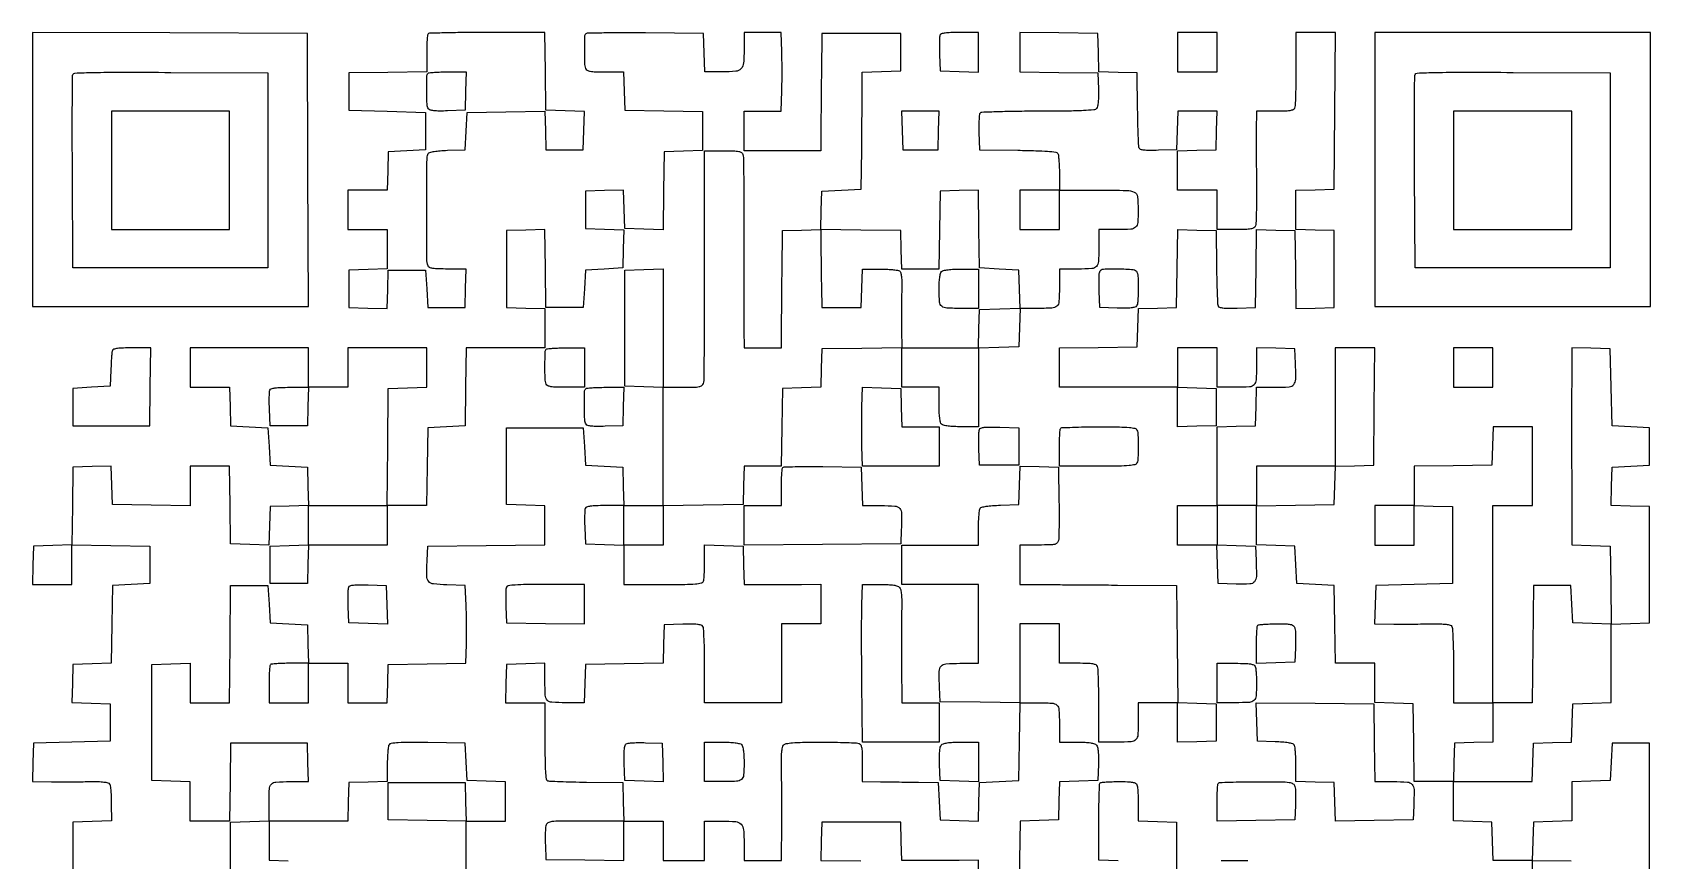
# Model space of a CAD drawing. Extents: x 156 to 936, y 95 to 969.
# Drawn here: x 156 to 936, y 570 to 969 of the extents above; entities that cross this region are included whole.
import ezdxf

# ---------------------------------------------------------------- set-up
doc = ezdxf.new("R2010")
doc.units = 0

msp = doc.modelspace()

# ---------------------------------------------------------------- linework, layer by layer
for points in [[(935.5, 551.5), (935.5, 589), (935.5, 626.5), (926.5, 626.5), (917.5, 626.5), (917, 617.5), (916.5, 608.5), (907.25, 608.212474), (898, 607.924948), (898, 598.5), (898, 589.075052), (888.75, 588.787526), (879.5, 588.5), (879.212474, 579.25), (878.924948, 570), (869.5, 570), (860.075052, 570), (859.787526, 579.25), (859.5, 588.5), (850.25, 588.787526), (841, 589.075052), (841, 598.537526), (841, 608), (859.962474, 608), (878.924948, 608), (879.212474, 617.25), (879.5, 626.5), (888.712964, 626.787036), (897.925929, 627.074071), (898.212964, 636.287036), (898.5, 645.5), (907.75, 645.787526), (917, 646.075052), (917, 665), (917, 683.924948), (926.25, 684.212474), (935.5, 684.5), (935.5, 712.5), (935.5, 740.5), (926.212977, 740.788016), (916.925954, 741.076031), (917.212977, 750.288016), (917.5, 759.5), (926.5, 760), (935.5, 760.5), (935.5, 769.5), (935.5, 778.5), (926.5, 779), (917.5, 779.5), (917, 798), (916.5, 816.5), (907.25, 816.787526), (898, 817.075052), (897.934673, 798.287526, 0.000334), (897.912306, 790.324769, 0.000286), (897.899137, 781.934461, 0.000288), (897.89591, 774.307057, 0.000821), (897.905435, 769, -0.000213), (897.921309, 763.726609, -0.000077), (897.939511, 756.234461, -0.000076), (897.956923, 748.030004, -0.000091), (897.970762, 740.287526), (898, 722.075052), (907.25, 721.787526), (916.5, 721.5), (916.772204, 702.71218), (917.044409, 683.924361), (907.772204, 684.21218), (898.5, 684.5), (898, 693.5), (897.5, 702.5), (888.5, 702.5), (879.5, 702.5), (879.234427, 674.25), (878.968853, 646), (869.484427, 646), (860, 646), (860, 693.5), (860, 741), (869.5, 741), (879, 741), (879, 760), (879, 779), (869.537526, 779), (860.075052, 779), (859.787526, 769.75), (859.5, 760.5), (840.75, 760.227935), (822, 759.955869), (822, 750.477935), (822, 741), (812.5, 741), (803, 741), (803, 731.5), (803, 722), (812.5, 722), (822, 722), (822, 731.537526), (822, 741.075052), (831.25, 740.787526), (840.5, 740.5), (840.5, 722), (840.5, 703.5), (822, 703), (803.5, 702.5), (803.212474, 693.25), (802.924948, 684), (812.212474, 683.933947, 0.001651), (816.413774, 683.91794, 0.001), (821.386671, 683.92536, 0.001002), (826.322924, 683.95249, 0.001764), (830.401724, 683.99747, -0.008179), (834.616033, 683.989874, -0.025722), (837.437012, 683.793234, -0.036226), (839.304599, 683.427377, -0.187083), (840.136411, 682.813523, -0.127781), (840.470706, 681.77337, -0.003078), (840.72919, 676.671785, -0.006532), (840.918457, 670.647077, -0.00437), (840.984687, 663.75), (841, 646), (850.5, 646), (860, 646), (860, 636.537526), (860, 627.075052), (850.75, 626.787526), (841.5, 626.5), (841.212474, 617.25), (840.924948, 608), (831.484539, 608), (822.044131, 608), (821.772065, 626.75), (821.5, 645.5), (812.25, 645.787526), (803, 646.075052), (803, 655.537526), (803, 665), (793.522065, 665), (784.044131, 665), (783.772065, 683.75), (783.5, 702.5), (774.5, 703), (765.5, 703.5), (765, 712.5), (764.5, 721.5), (755.25, 721.787526), (746, 722.075052), (746, 731.515461), (746, 740.955869), (764.75, 741.227935), (783.5, 741.5), (783.787036, 750.712964), (784.074071, 759.925929), (793.287036, 760.212964), (802.5, 760.5), (802.765573, 788.75), (803.031147, 817), (793.515573, 817), (784, 817), (784, 788.5), (784, 760), (765, 760), (746, 760), (746, 750.5), (746, 741), (736.5, 741), (727, 741), (727, 759.962474), (727, 778.924948), (736.25, 779.212474), (745.5, 779.5), (745.787526, 788.75), (746.075052, 798), (755.018474, 798, 0.016964), (761.739673, 798.228106, 0.202443), (764.011851, 799.374694, 0.176255), (764.942101, 801.883746, 0.012303), (764.800912, 809.520917), (764.5, 816.5), (755.25, 816.787526), (746, 817.075052), (746, 809.119313, -0.01133), (745.829774, 801.607881, -0.174856), (744.858669, 799.255648, -0.19591), (742.651936, 798.200175, -0.014805), (735.893011, 798), (727, 798), (727, 807.5), (727, 817), (717.5, 817), (708, 817), (708, 807.5), (708, 798), (679.5, 798), (651, 798), (651, 807.477935), (651, 816.955869), (669.75, 817.227935), (688.5, 817.5), (688.787036, 826.712964), (689.074071, 835.925929), (698.287036, 836.212964), (707.5, 836.5), (707.772202, 855.287232), (708.044404, 874.074464), (717.272202, 873.787232), (726.5, 873.5), (726.742084, 856, 0.002523), (726.87047, 849.20043, 0.003775), (727.057452, 843.261931, 0.001615), (727.271813, 838.19214, 0.079868), (727.475731, 837.210829, 0.236301), (728.136362, 836.60467, 0.04271), (729.821671, 836.275363, 0.027617), (732.499233, 836.134989, 0.007533), (736.733647, 836.210829), (745.5, 836.5), (745.772202, 855.287232), (746.044404, 874.074464), (755.272202, 873.787232), (764.5, 873.5), (764.772202, 854.712768), (765.044404, 835.925536), (774.272202, 836.212768), (783.5, 836.5), (783.5, 855), (783.5, 873.5), (774.25, 873.787526), (765, 874.075052), (765, 883.5), (765, 892.924948), (774.25, 893.212474), (783.5, 893.5), (783.762025, 931.25), (784.02405, 969), (774.512025, 969), (765, 969), (765, 951.581787, -0.003244), (764.955951, 944.792976, -0.00474), (764.821697, 938.815525, -0.002396), (764.635772, 933.755458, -0.081401), (764.393011, 932.581787, -0.192406), (763.653872, 931.782907, -0.06988), (762.154102, 931.311531, -0.034532), (759.571713, 931.062976, -0.00673), (754.893011, 931), (746, 931), (745.919324, 921.75, 0.002112), (745.898053, 917.020192, 0.000699), (745.90586, 910.076563, 0.000696), (745.935983, 902.378301, 0.00079), (745.986779, 895, -0.003663), (745.994552, 888.167947, -0.005286), (745.893279, 882.126562, -0.002874), (745.724657, 877.031288, -0.082442), (745.460466, 875.75, -0.168616), (744.692597, 874.841942, -0.088694), (743.291859, 874.318156, -0.039035), (740.801026, 874.060987, -0.006213), (735.893011, 874), (727, 874), (727, 883.5), (727, 893), (717.5, 893), (708, 893), (708, 902.462474), (708, 911.924948), (717.25, 912.212474), (726.5, 912.5), (726.787526, 921.75), (727.075052, 931), (717.575052, 931), (708.075052, 931), (707.787526, 921.75), (707.5, 912.5), (698.733647, 912.210829, -0.007219), (694.379267, 912.130105, -0.029582), (691.74243, 912.275406, -0.050431), (690.129675, 912.627543, -0.225889), (689.447628, 913.275884, -0.080229), (689.233158, 914.300735, -0.001788), (689.017757, 919.353822, -0.004), (688.833645, 925.285859, -0.002689), (688.713981, 932.065056), (688.5, 949.5), (679.287036, 949.787036), (670.074071, 950.074071), (669.787036, 959.287036), (669.5, 968.5), (650.75, 968.772065), (632, 969.044131), (632, 959.544131), (632, 950.044131), (650.75, 949.772065), (669.5, 949.5), (669.793771, 941.655204, -0.011699), (669.840626, 938.316792, -0.020483), (669.701602, 935.556469, -0.021619), (669.415174, 933.439961, -0.129461), (668.950242, 932.440045, -0.197994), (667.545736, 931.696051, -0.011619), (662.625088, 931.336359, -0.010166), (654.847914, 931.10764, -0.001941), (640.705898, 931.034268, 0.002903), (630.253964, 930.959924, 0.004619), (621.314091, 930.7618, 0.001207), (613.542704, 930.498938, 0.189514), (612.756447, 930.156447, 0.17366), (612.435069, 929.476458, 0.009572), (612.247561, 927.091936, 0.013899), (612.155988, 924.189167, 0.009644), (612.207021, 920.907021), (612.5, 912.5), (630.955416, 912.226647, -0.003561), (639.668275, 912.035521, -0.012194), (645.324934, 911.732937, -0.01105), (649.214502, 911.342971, -0.224357), (650.190103, 910.726647, -0.112125), (650.497773, 909.86414, -0.008919), (650.744962, 907.43689, -0.011731), (650.921988, 904.499351, -0.008719), (650.984687, 901.25), (651, 893), (641.5, 893), (632, 893), (632, 883.5), (632, 874), (641.5, 874), (651, 874), (651, 883.5), (651, 893), (669.383369, 893, -0.003768), (683.535516, 892.893351, -0.109553), (687.037011, 892.061277, -0.25631), (688.605012, 889.852974, -0.028913), (688.972691, 883.5, -0.017359), (688.759849, 877.37136, -0.188704), (687.720969, 875.178608, -0.175914), (685.434037, 874.192623, -0.014699), (678.883369, 874), (670, 874), (670, 866.081787, -0.01141), (669.829247, 858.599988, -0.175208), (668.85745, 856.252746, -0.195511), (666.650479, 855.199638, -0.014768), (659.893011, 855), (651, 855), (651, 846.106989, -0.014732), (650.800898, 839.350994, -0.19511), (649.750156, 837.143776, -0.175559), (647.407908, 836.171283, -0.011491), (639.955738, 836), (632.075052, 836), (631.787526, 845.25), (631.5, 854.5), (622, 855), (612.5, 855.5), (612.227798, 874.287232), (611.955596, 893.074464), (602.727798, 892.787232), (593.5, 892.5), (593.227935, 873.75), (592.955869, 855), (584.015461, 855), (575.075052, 855), (574.787526, 864.25), (574.5, 873.5), (555.212762, 873.771723), (535.925523, 874.043446), (536.212762, 883.271723), (536.5, 892.5), (546, 893), (555.5, 893.5), (555.692909, 912.5, 0.000168), (555.77095, 920.449913, 0.000155), (555.845921, 928.624914, 0.000154), (555.908266, 935.914541, 0.000512), (555.942909, 940.712474), (556, 949.924948), (565.25, 950.212474), (574.5, 950.5), (574.5, 959.5), (574.5, 968.5), (555.5, 968.5), (536.5, 968.5), (536.281132, 950, 0.000396), (536.195054, 942.202173, 0.000349), (536.117411, 934.070312, 0.000351), (536.05767, 926.738515, 0.001063), (536.031132, 921.75), (536, 912), (517.5, 912), (499, 912), (499, 921.5), (499, 931), (507.933587, 931), (516.867173, 931), (517.183587, 940.895415, 0.004955), (517.281741, 945.345316, 0.003096), (517.312769, 950.558523, 0.003106), (517.279617, 955.696635, 0.005644), (517.179031, 959.895415), (516.858062, 969), (507.929031, 969), (499, 969), (499, 961.434259, -0.017837), (498.746246, 954.323459, -0.169439), (497.55902, 951.569544, -0.186655), (494.972441, 950.291199, -0.022492), (488.502342, 950), (480.075052, 950), (479.787526, 959.25), (479.5, 968.5), (451.431931, 968.765264, 0.002295), (440.622521, 968.817806, 0.003691), (431.40854, 968.75229, 0.000766), (423.327815, 968.622798, 0.194354), (422.681931, 968.348598, 0.1925), (422.11165, 967.018527, 0.005059), (422.015987, 960.460745, 0.008348), (422.093173, 954.14729, 0.084573), (422.606989, 951.581787, 0.192061), (423.344751, 950.783328, 0.070053), (424.839867, 950.311792, 0.03465), (427.412948, 950.063076, 0.006773), (432.069463, 950), (440.924948, 950), (441.212474, 940.75), (441.5, 931.5), (460.25, 931.227935), (479, 930.955869), (479, 921.515461), (479, 912.075052), (469.75, 911.787526), (460.5, 911.5), (460.227798, 892.712768), (459.955596, 873.925536), (450.727798, 874.212768), (441.5, 874.5), (441.211984, 883.787023), (440.923969, 893.074046), (431.711984, 892.787023), (422.5, 892.5), (422.5, 883.5), (422.5, 874.5), (431.787023, 874.211984), (441.074046, 873.923969), (440.787023, 864.711984), (440.5, 855.5), (431.5, 855), (422.5, 854.5), (422, 845.5), (421.5, 836.5), (412.5, 836.5), (403.5, 836.5), (403.227798, 855.287232), (402.955596, 874.074464), (393.727798, 873.787232), (384.5, 873.5), (384.5, 855), (384.5, 836.5), (393.75, 836.212474), (403, 835.924948), (403, 826.462474), (403, 817), (384.022065, 817), (365.044131, 817), (364.772065, 798.25), (364.5, 779.5), (355.5, 779), (346.5, 778.5), (346.227935, 759.75), (345.955869, 741), (336.462361, 741), (326.968853, 741), (327.234427, 769.25), (327.5, 797.5), (336.75, 797.787526), (346, 798.075052), (346, 807.537526), (346, 817), (327, 817), (308, 817), (308, 807.5), (308, 798), (298.5, 798), (289, 798), (289, 807.5), (289, 817), (260.5, 817), (232, 817), (232, 807.5), (232, 798), (241.462474, 798), (250.924948, 798), (251.212474, 788.75), (251.5, 779.5), (260.5, 779), (269.5, 778.5), (270, 769.5), (270.5, 760.5), (279.5, 760), (288.5, 759.5), (288.787023, 750.288016), (289.074046, 741.076031), (279.787023, 740.788016), (270.5, 740.5), (270.211984, 731.212977), (269.923969, 721.925954), (260.711984, 722.212977), (251.5, 722.5), (251.227935, 741.25), (250.955869, 760), (241.477935, 760), (232, 760), (232, 750.477935), (232, 740.955869), (213.25, 741.227935), (194.5, 741.5), (194.211984, 750.787023), (193.923969, 760.074046), (184.711984, 759.787023), (175.5, 759.5), (175.228072, 740.787236), (174.956143, 722.074471), (165.728072, 721.787236), (156.5, 721.5), (156.212474, 712.25), (155.924948, 703), (165.462474, 703), (175, 703), (175, 712.522065), (175, 722.044131), (193.75, 721.772065), (212.5, 721.5), (212.5, 712.5), (212.5, 703.5), (203.5, 703), (194.5, 702.5), (194.228072, 683.787236), (193.956143, 665.074471), (184.728072, 664.787236), (175.5, 664.5), (175.212977, 655.288016), (174.925954, 646.076031), (184.212977, 645.788016), (193.5, 645.5), (193.5, 636.5), (193.5, 627.5), (175, 627), (156.5, 626.5), (156.212474, 617.25), (155.924948, 608), (165.212474, 607.933947, 0.001651), (169.413774, 607.91794, 0.001), (174.386671, 607.92536, 0.001002), (179.322924, 607.95249, 0.001764), (183.401724, 607.99747, -0.008179), (187.616033, 607.989874, -0.025722), (190.437012, 607.793234, -0.036226), (192.304599, 607.427377, -0.187083), (193.136411, 606.813523, -0.109735), (193.464648, 605.9046, -0.009786), (193.72919, 603.473433, -0.012388), (193.918025, 600.528724, -0.00935), (193.984687, 597.287526), (194, 589.075052), (184.75, 588.787526), (175.5, 588.5), (175.5, 570), (175.5, 551.5)], [(251.223405, 533.5), (251.5, 588.5), (260.75, 588.787526), (270, 589.075052), (270, 596.955738, -0.011516), (270.171721, 604.410229, -0.176009), (271.146579, 606.751728, -0.194755), (273.358647, 607.801631, -0.014613), (280.144515, 608), (289.075052, 608), (288.787526, 617.25), (288.5, 626.5), (270, 626.5), (251.5, 626.5), (251.227935, 607.75), (250.955869, 589), (241.477935, 589), (232, 589), (232, 598.462474), (232, 607.924948), (222.75, 608.212474), (213.5, 608.5), (213.5, 636.5), (213.5, 664.5), (222.75, 664.787526), (232, 665.075052), (232, 655.537526), (232, 646), (241.484427, 646), (250.968853, 646), (251.234427, 674.25), (251.5, 702.5), (260.5, 702.5), (269.5, 702.5), (270, 693.5), (270.5, 684.5), (279.5, 684), (288.5, 683.5), (288.787526, 674.25), (289.075052, 665), (298.537526, 665), (308, 665), (308, 655.5), (308, 646), (317.462474, 646), (326.924948, 646), (327.212474, 655.25), (327.5, 664.5), (346.181892, 664.771815), (364.863784, 665.04363), (365.181892, 674.271815, 0.007015), (365.268107, 678.491506, 0.004028), (365.259681, 683.579846, 0.004023), (365.168855, 688.693972, 0.006695), (365, 693), (364.5, 702.5), (355.759315, 702.788797, -0.017722), (349.222155, 703.237089, -0.198326), (346.97509, 704.45151, -0.170867), (346.062458, 706.988791, -0.012477), (346.199088, 714.520917), (346.5, 721.5), (374.75, 721.765573), (403, 722.031147), (403, 731.478047), (403, 740.924948), (393.75, 741.212474), (384.5, 741.5), (384.5, 760), (384.5, 778.5), (403, 778.5), (421.5, 778.5), (422, 769.5), (422.5, 760.5), (431.5, 760), (440.5, 759.5), (440.787526, 750.25), (441.075052, 741), (450.537526, 741), (460, 741), (460, 769.462474), (460, 797.924948), (450.75, 798.212474), (441.5, 798.5), (441.5, 826.5), (441.5, 854.5), (450.75, 854.787526), (460, 855.075052), (460, 826.537526), (460, 798), (469.432612, 798, 0.005284), (474.8283, 798.057026, 0.040188), (477.355035, 798.314296, 0.101934), (478.715441, 798.865511, 0.170455), (479.449678, 799.841449, 0.073154), (479.68438, 801.284015, 0.000696), (479.832539, 811.983859, 0.002311), (479.929096, 824.312007, 0.001492), (479.932315, 838.591449, -0.00032), (479.899556, 854.06056, -0.000292), (479.885303, 870.019051, -0.000292), (479.889214, 884.2852, -0.000947), (479.91525, 893.75), (480, 912), (488.932612, 912, -0.005748), (494.009075, 911.941643, -0.042059), (496.424058, 911.682105, -0.104454), (497.733779, 911.129476, -0.165495), (498.449678, 910.158551, -0.073154), (498.68438, 908.715985, -0.000696), (498.832539, 898.016141, -0.002311), (498.929096, 885.687993, -0.001492), (498.932315, 871.408551, 0.00027), (498.899535, 856.635554, 0.000326), (498.885303, 842.771574, 0.000276), (498.887387, 831.099789, 0.002239), (498.91525, 825.75), (499, 817), (508, 817), (517, 817), (517.062389, 826.25, -0.000404), (517.09874, 831.063261, -0.000122), (517.161562, 838.364062, -0.000123), (517.235987, 846.547336, -0.000134), (517.312389, 854.5), (517.5, 873.5), (526.75, 873.787526), (536, 874.075052), (536.050092, 864.787526, 0.001255), (536.083621, 860.544971, 0.000723), (536.144193, 855.437586, 0.000723), (536.219837, 850.310031, 0.001211), (536.300092, 846), (536.5, 836.5), (546, 836.5), (555.5, 836.5), (555.787526, 845.75), (556.075052, 855), (564.287526, 854.984687, -0.009623), (567.531603, 854.916195, -0.012665), (570.485214, 854.721909, -0.010157), (572.923264, 854.449362, -0.108718), (573.853628, 854.111625, -0.18574), (574.499022, 853.242428, -0.040433), (574.859102, 851.375954, -0.026256), (575.025822, 848.467306, -0.007207), (574.981484, 843.876937, 0.002836), (574.903727, 839.651677, 0.001753), (574.857912, 834.684163, 0.001758), (574.847109, 829.776166, 0.003161), (574.877856, 825.75), (575, 817), (593.462474, 817), (611.924948, 817), (612.212474, 826.25), (612.5, 835.5), (622.288011, 835.78667), (632.076022, 836.073341), (631.788011, 826.78667), (631.5, 817.5), (621.75, 817.213788), (612, 816.927576), (612, 797.963788), (612, 779), (603.7, 779, -0.011084), (600.171507, 779.07823, -0.020332), (597.306878, 779.322289, -0.021091), (595.139671, 779.689458, -0.144849), (594.2, 780.2, -0.144849), (593.689458, 781.139671, -0.021091), (593.322289, 783.306878, -0.020332), (593.07823, 786.171507, -0.011084), (593, 789.7), (593, 798), (584, 798), (575, 798), (575, 807.521593), (575, 817.043186), (555.75, 816.771593), (536.5, 816.5), (536.212964, 807.287036), (535.925929, 798.074071), (526.712964, 797.787036), (517.5, 797.5), (517.227935, 778.75), (516.955869, 760), (508.015461, 760), (499.075052, 760), (498.787526, 750.75), (498.5, 741.5), (479.25, 741.228407), (460, 740.956814), (460, 731.478407), (460, 722), (450.5, 722), (441, 722), (441, 712.5), (441, 703), (459.893011, 703, 0.002389), (470.521809, 703.050787, 0.017848), (475.561114, 703.278963, 0.035117), (478.38321, 703.708785, 0.25083), (479.393011, 704.581787, 0.068543), (479.631102, 705.600781, 0.007277), (479.821697, 708.035923, 0.008872), (479.955617, 710.957076, 0.007017), (480, 714.119313), (480, 722.075052), (489.25, 721.787526), (498.5, 721.5), (498.787526, 712.25), (499.075052, 703), (508.287526, 702.936029, 0.001596), (512.483904, 702.920285, 0.000934), (517.511023, 702.926856, 0.000933), (522.541704, 702.952216, 0.001586), (526.75, 702.994633), (536, 703.117209), (536, 693.558604), (536, 684), (526.5, 684), (517, 684), (517, 665), (517, 646), (498.5, 646), (480, 646), (479.984687, 663.75, 0.004298), (479.919458, 670.645522, 0.006436), (479.733216, 676.66527, 0.002992), (479.479037, 681.766492, 0.128087), (479.150117, 682.791346, 0.190691), (478.324421, 683.391596, 0.03736), (476.481964, 683.721257, 0.025891), (473.674656, 683.863419, 0.007874), (469.41543, 683.791346), (460.5, 683.5), (460.212764, 674.271928), (459.925529, 665.043857), (441.212764, 664.771928), (422.5, 664.5), (422.212474, 655.25), (421.924948, 646), (413.069463, 646, -0.014926), (406.340422, 646.20092, -0.196265), (404.138532, 647.257237, -0.174406), (403.169793, 649.610247, -0.011304), (403, 657.119313), (403, 665.075052), (393.75, 664.787526), (384.5, 664.5), (384.212474, 655.25), (383.924948, 646), (393.462474, 646), (403, 646), (403, 627.468615, 0.003096), (403.057263, 618.219417, 0.013746), (403.273959, 612.787654, 0.015232), (403.616986, 609.292329, 0.275709), (404.283473, 608.444716, 0.080575), (405.261049, 608.240839, 0.001624), (410.320718, 608.03046, 0.003801), (416.247135, 607.848429, 0.00254), (423.033473, 607.7261), (440.5, 607.5), (440.787526, 598.25), (441.075052, 589), (450.537526, 589), (460, 589), (460, 579.5), (460, 570), (470, 570), (480, 570), (480, 579.5), (480, 589), (488.464816, 589, -0.022302), (494.964128, 588.709958, -0.186391), (497.5562, 587.432986, -0.169875), (498.745815, 584.680569, -0.017857), (499, 577.565741), (499, 570), (508, 570), (517, 570), (517.125886, 588.25, 0.001384), (517.1574, 595.88072, 0.001278), (517.148043, 603.716842, 0.001275), (517.104072, 610.696756, 0.00426), (517.024538, 615.27542, -0.00977), (516.999712, 619.185347, -0.020936), (517.165701, 622.197251, -0.024523), (517.491098, 624.410811, -0.125079), (518.021097, 625.52542, -0.173152), (519.325197, 626.298595, -0.02766), (522.309107, 626.709836, -0.017113), (527.191783, 626.94158, -0.003301), (536.040657, 627, -0.003363), (542.590857, 626.955938, -0.004891), (548.367318, 626.821697, -0.002541), (553.250423, 626.635568, -0.080983), (554.418213, 626.393011, -0.192406), (555.217093, 625.653872, -0.06988), (555.688469, 624.154102, -0.034532), (555.937024, 621.571713, -0.00673), (556, 616.893011), (556, 608), (564.75, 607.920976, -0.000753), (568.784501, 607.878466, -0.000414), (573.720312, 607.814941, -0.000413), (578.72731, 607.742218, -0.000662), (583, 607.670976), (592.5, 607.5), (593, 598.5), (593.5, 589.5), (602.711984, 589.212977), (611.923969, 588.925954), (612.211984, 598.212977), (612.5, 607.5), (622, 608), (631.5, 608.5), (631.771986, 627.22833), (632.043971, 645.95666), (612.771986, 646.22833), (593.5, 646.5), (593.199088, 653.479083, -0.012322), (593.058134, 661.11956, -0.176722), (593.990719, 663.627338, -0.202101), (596.267676, 664.772817, -0.01682), (603.019052, 665), (612, 665), (612, 684), (612, 703), (593.5, 703), (575, 703), (575, 712.5), (575, 722), (593.5, 722), (612, 722), (612.015313, 730.25, -0.008591), (612.077158, 733.498009, -0.011595), (612.251635, 736.431384, -0.008743), (612.495093, 738.855762, -0.112618), (612.798312, 739.707902, -0.195149), (613.552989, 740.24575, -0.020215), (615.737125, 740.673305, -0.020298), (618.707636, 741.008289, -0.009786), (622.532999, 741.207902), (631.5, 741.5), (631.788016, 750.787023), (632.076031, 760.074046), (641.288016, 759.787023), (650.5, 759.5), (650.785515, 743, -0.003332), (650.854498, 736.515656, -0.004581), (650.824256, 730.685937, -0.002978), (650.724981, 725.797256, -0.053901), (650.516463, 724.25, -0.122326), (649.855595, 722.996245, -0.153829), (648.733255, 722.32807, -0.053257), (646.5462, 722.052573, -0.004723), (640.980948, 722), (632, 722), (632, 712.5), (632, 703), (641.25, 702.958441, -0.000448), (646.520229, 702.930039, -0.000084), (656.154688, 702.86786, -0.00009), (667.41044, 702.791288, -0.000083), (679, 702.708441), (707.5, 702.5), (707.76551, 674.287321), (708.03102, 646.074641), (717.26551, 645.787321), (726.5, 645.5), (726.5, 636.5), (726.5, 627.5), (717.25, 627.212474), (708, 626.924948), (708, 636.462474), (708, 646), (698.5, 646), (689, 646), (689, 638.081787, -0.01141), (688.829247, 630.599988, -0.175208), (687.85745, 628.252746, -0.195511), (685.650479, 627.199638, -0.014768), (678.893011, 627), (670, 627), (670, 644.418213, 0.003244), (669.955951, 651.207024, 0.00474), (669.821697, 657.184475, 0.002396), (669.635772, 662.244542, 0.081401), (669.393011, 663.418213, 0.192406), (668.653872, 664.217093, 0.06988), (667.154102, 664.688469, 0.034532), (664.571713, 664.937024, 0.00673), (659.893011, 665), (651, 665), (651, 674.5), (651, 684), (641.5, 684), (632, 684), (632, 665), (632, 646), (639.918213, 646, -0.01141), (647.400012, 645.829247, -0.175208), (649.747254, 644.85745, -0.195511), (650.800362, 642.650479, -0.014768), (651, 635.893011), (651, 627), (659.377555, 627, -0.009406), (663.342652, 626.9254, -0.027148), (666.078343, 626.673265, -0.03848), (667.939147, 626.251072, -0.145524), (668.921326, 625.594796, -0.126804), (669.405224, 624.568167, -0.023545), (669.701133, 622.485252, -0.021342), (669.842502, 619.735348, -0.01153), (669.793771, 616.344796), (669.5, 608.5), (660.287036, 608.212964), (651.074071, 607.925929), (650.787036, 598.712964), (650.5, 589.5), (641.271928, 589.212764), (632.043857, 588.925529), (631.771928, 570.212764), (631.5, 551.5)], [(365.086266, 561.706337, -0.000796), (365.051866, 569.727935), (365, 588.955869), (346.25, 589.227935), (327.5, 589.5), (327.5, 598.5), (327.5, 607.5), (346, 607.5), (364.5, 607.5), (364.787526, 598.25), (365.075052, 589), (374.537526, 589), (384, 589), (384, 598.462474), (384, 607.924948), (374.75, 608.212474), (365.5, 608.5), (365, 617.5), (364.5, 626.5), (346.573721, 626.773792, 0.003244), (337.635503, 626.852313, 0.013907), (332.310485, 626.716418, 0.016205), (328.866523, 626.420432, 0.225497), (327.839034, 625.773792, 0.110756), (327.520215, 624.886339, 0.009416), (327.263597, 622.461762, 0.012109), (327.080163, 619.525874, 0.00908), (327.015313, 616.287526), (327, 608.075052), (317.75, 607.787526), (308.5, 607.5), (308.212474, 598.25), (307.924948, 589), (288.962474, 589), (270, 589), (270, 579.537526), (270, 570.075052), (279.25, 569.787526)], [(679.25, 569.787526), (670, 570.075052), (670, 588.370859, -0.003407), (670.048122, 595.432124, -0.005378), (670.195833, 601.488107, -0.001627), (670.396751, 606.71825, -0.18811), (670.666667, 607.333333, -0.17274), (671.225589, 607.598717, -0.006592), (673.553989, 607.804167, -0.011152), (676.359193, 607.951638, -0.007555), (679.559678, 608, -0.007572), (683.844582, 607.935105, -0.036743), (686.261382, 607.683483, -0.072956), (687.678861, 607.209264, -0.186076), (688.393011, 606.418213, -0.068336), (688.631047, 605.40135, -0.007357), (688.821697, 602.986123, -0.008933), (688.955612, 600.089223, -0.007082), (689, 596.955738), (689, 589.075052), (698.25, 588.787526), (707.5, 588.5), (707.5, 570), (707.5, 551.5)], [(612.211709, 560.807832), (611.923418, 570.115664), (602.711709, 569.993861, -0.001589), (598.518206, 569.951737, -0.000932), (593.499775, 569.926629, -0.000932), (588.481268, 569.920232, -0.001589), (584.287526, 569.936029), (575.075052, 570), (574.787526, 579.25), (574.5, 588.5), (555.5, 588.5), (536.5, 588.5), (536.212762, 579.271723), (535.925523, 570.043446), (555.212762, 569.771723)], [(728.981803, 569.896108, -0.004931), (735.550861, 569.984299, -0.008182), (741.871554, 569.903379, -0.084511)]]:
    msp.add_lwpolyline(points, format="xyb")
for points in [[(156, 903.007138), (156, 837), (222.50719, 837), (289.014379, 837), (288.75719, 902.75), (288.5, 968.5), (222.25, 968.757138), (156, 969.014276)], [(708, 959.5), (708, 950), (717.5, 950), (727, 950), (727, 959.5), (727, 969), (717.5, 969), (708, 969)], [(803, 903), (803, 837), (869.5, 837), (936, 837), (936, 903), (936, 969), (869.5, 969), (803, 969)], [(194, 902.5), (194, 874), (222.5, 874), (251, 874), (251, 902.5), (251, 931), (222.5, 931), (194, 931)], [(575.212474, 921.75), (575.5, 912.5), (584, 912.5), (592.5, 912.5), (592.787526, 921.75), (593.075052, 931), (584, 931), (574.924948, 931)], [(841, 902.5), (841, 874), (869.5, 874), (898, 874), (898, 902.5), (898, 931), (869.5, 931), (841, 931)], [(841, 807.5), (841, 798), (850.5, 798), (860, 798), (860, 807.5), (860, 817), (850.5, 817), (841, 817)], [(726.5, 788.5), (726.5, 779.5), (717.25, 779.212474), (708, 778.924948), (708, 788.5), (708, 798.075052), (717.25, 797.787526), (726.5, 797.5)], [(327, 731.5), (327, 722), (308.037526, 722), (289.075052, 722), (288.787526, 712.75), (288.5, 703.5), (279.5, 703.5), (270.5, 703.5), (270.5, 712.5), (270.5, 721.5), (279.75, 721.787526), (289, 722.075052), (289, 731.537526), (289, 741), (308, 741), (327, 741)]]:
    msp.add_lwpolyline(points, close=True)
for points in [[(346.666667, 968.333333, 0.174642), (346.400825, 967.768066, 0.005895), (346.195833, 965.27419, 0.0105), (346.048335, 962.28013, 0.007056), (346, 958.855399), (346, 950.044131), (327.25, 949.772065), (308.5, 949.5), (308.5, 940.5), (308.5, 931.5), (327, 931), (345.5, 930.5), (345.5, 921.5), (345.5, 912.5), (336.5, 912), (327.5, 911.5), (327.212474, 902.25), (326.924948, 893), (317.462474, 893), (308, 893), (308, 883.5), (308, 874), (317.5, 874), (327, 874), (327, 864.537526), (327, 855.075052), (317.75, 854.787526), (308.5, 854.5), (308.5, 845.5), (308.5, 836.5), (317.711984, 836.212977), (326.923969, 835.925954), (327.211984, 845.212977), (327.5, 854.5), (336.5, 854.5), (345.5, 854.5), (346, 845.5), (346.5, 836.5), (355.5, 836.5), (364.5, 836.5), (364.787526, 845.75), (365.075052, 855), (356.144515, 855, -0.007047), (351.592776, 855.064157, -0.031744), (348.944663, 855.307549, -0.058559), (347.364579, 855.748434, -0.206695), (346.643869, 856.48568, -0.091686), (346.04038, 859.736616, -0.000876), (346.066213, 883.92578, -0.0006), (346.165226, 908.556757, -0.14122), (346.796789, 910.706033, -0.192511), (347.533027, 911.236142, -0.020666), (349.633124, 911.666981, -0.020908), (352.460771, 912.005666, -0.010675), (356.031844, 912.206033), (364.5, 912.5), (365, 921.5), (365.5, 930.5), (384.212184, 930.771926), (402.924368, 931.043852), (403.212184, 921.771926), (403.5, 912.5), (412.5, 912.5), (421.5, 912.5), (421.787023, 921.711984), (422.074046, 930.923969), (412.787023, 931.211984), (403.5, 931.5), (403.227935, 950.25), (402.955869, 969), (375.144601, 969, 0.002243), (364.434729, 968.95195, 0.003608), (355.30706, 968.804167, 0.000739), (347.298462, 968.604842, 0.19207)], [(593.423642, 967.661609, 0.079281), (593.235027, 966.7687, 0.006579), (593.147568, 964.392336, 0.008656), (593.129541, 961.539392, 0.006569), (593.205027, 958.411609), (593.5, 950.5), (602.75, 950.212474), (612, 949.924948), (612, 959.462474), (612, 969), (602.968615, 969, 0.007593), (598.620517, 968.933967, 0.027242), (595.854544, 968.698735, 0.041413), (594.106941, 968.304101, 0.228749)], [(269.5, 902.5), (269.5, 855.5), (222.5, 855.5), (175.5, 855.5), (175.239372, 901.5, -0.000997), (175.174287, 919.225103, -0.001596), (175.197198, 934.357597, -0.000282), (175.267665, 947.72814, -0.090314), (175.461789, 948.759906, -0.301449), (176.45055, 949.464468, -0.003096), (185.402033, 949.70934, -0.005599), (198.68089, 949.841585, -0.001079), (222.722417, 949.759906), (269.5, 949.5)], [(364.787526, 940.75), (364.5, 931.5), (356.085653, 931.206902, -0.008519), (352.085459, 931.135766, -0.027159), (349.4185, 931.278749, -0.039341), (347.659703, 931.610638, -0.187221), (346.850966, 932.206902, -0.131906), (346.206577, 934.26788, -0.007493), (346.033407, 940.992136, -0.005877), (346.040216, 947.8478, -0.195602), (346.666667, 949.333333, -0.174822), (347.232541, 949.599219, -0.00583), (349.743315, 949.804167, -0.010438), (352.756615, 949.951668, -0.007009), (356.204192, 950), (365.075052, 950)], [(916.5, 902.5), (916.5, 855.5), (869.5, 855.5), (822.5, 855.5), (822.239372, 901.5, -0.000997), (822.174287, 919.225103, -0.001596), (822.197198, 934.357597, -0.000282), (822.267665, 947.72814, -0.090314), (822.461789, 948.759906, -0.301449), (823.45055, 949.464468, -0.003096), (832.402033, 949.70934, -0.005599), (845.68089, 949.841585, -0.001079), (869.722417, 949.759906), (916.5, 949.5)], [(612, 845.5), (612, 836), (604.081787, 836, -0.01065), (596.689481, 836.157481, -0.159949), (594.309746, 837.052708, -0.206765), (593.227098, 839.102218, -0.019554), (593, 844.906989, -0.012415), (593.08019, 848.136184, -0.021121), (593.327993, 850.825282, -0.021703), (593.698102, 852.888147, -0.142062), (594.2, 853.8, -0.144849), (595.139671, 854.310542, -0.021091), (597.306878, 854.677711, -0.020332), (600.171507, 854.92177, -0.011084), (603.7, 855), (612, 855)], [(688.393011, 853.418213, -0.084529), (688.923441, 850.770951, -0.011036), (688.963962, 845.001062, -0.008945), (688.771604, 839.163368, -0.129339), (688.149034, 837.206902, -0.187221), (687.340297, 836.610638, -0.039341), (685.5815, 836.278749, -0.027159), (682.914541, 836.135766, -0.008519), (678.914347, 836.206902), (670.5, 836.5), (670.205027, 844.411609, -0.006569), (670.129541, 847.539392, -0.008656), (670.147568, 850.392336, -0.006579), (670.235027, 852.7687, -0.079281), (670.423642, 853.661609, -0.29562), (672.229032, 854.976623, -0.017051), (679.405167, 855.124149, -0.01715), (686.575238, 854.780866, -0.288164)], [(194.488341, 815.75, 0.062379), (194.299299, 814.905307, 0.004511), (194.092081, 812.517187, 0.006263), (193.905777, 809.655284, 0.004694), (193.769726, 806.5), (193.5, 798.5), (184.5, 798), (175.5, 797.5), (175.5, 788.5), (175.5, 779.5), (194, 779.5), (212.5, 779.5), (212.772065, 798.25), (213.044131, 817), (203.99068, 817, 0.007989), (199.80083, 816.933053, 0.024715), (196.981074, 816.703087, 0.032493), (195.124659, 816.334964, 0.246123)], [(422, 807.5), (422, 798), (413.106989, 798, -0.00673), (408.428287, 798.062976, -0.034532), (405.845898, 798.311531, -0.06988), (404.346128, 798.782907, -0.192406), (403.606989, 799.581787, -0.084511), (403.096621, 802.128446, -0.008182), (403.015701, 808.449139, -0.004931), (403.103892, 815.018197, -0.192867), (403.666667, 816.333333, -0.174709), (404.23216, 816.599192, -0.005871), (406.732292, 816.804167, -0.010477), (409.733476, 816.951666, -0.007039), (413.166667, 817), (422, 817)], [(288.787526, 788.75), (288.5, 779.5), (279.5, 779.5), (270.5, 779.5), (270.205027, 787.411609, -0.006569), (270.129541, 790.539392, -0.008656), (270.147568, 793.392336, -0.006579), (270.235027, 795.7687, -0.079281), (270.423642, 796.661609, -0.22904), (271.108114, 797.304492, -0.041271), (272.861635, 797.698947, -0.027152), (275.637843, 797.934049, -0.007548), (280.006141, 798), (289.075052, 798)], [(440.787526, 788.75), (440.5, 779.5), (432.085653, 779.206902, -0.008519), (428.085459, 779.135766, -0.027159), (425.4185, 779.278749, -0.039341), (423.659703, 779.610638, -0.187221), (422.850966, 780.206902, -0.131906), (422.206577, 782.26788, -0.007493), (422.033407, 788.992136, -0.005877), (422.040216, 795.8478, -0.195602), (422.666667, 797.333333, -0.174822), (423.232541, 797.599219, -0.00583), (425.743315, 797.804167, -0.010438), (428.756615, 797.951668, -0.007009), (432.204192, 798), (441.075052, 798)], [(574.787526, 788.25), (575.075052, 779), (584.037526, 779), (593, 779), (593, 769.5), (593, 760), (574.56862, 760), (556.13724, 760), (555.81862, 769.5, -0.005294), (555.719338, 773.82726, -0.003099), (555.687442, 779.010753, -0.003099), (555.719823, 784.197724, -0.005262), (555.819479, 788.536606), (556.138958, 798.073213), (565.319479, 797.786606), (574.5, 797.5)], [(631.5, 769.5), (631.5, 760.5), (622, 760.5), (612.5, 760.5), (612.205027, 768.411609, -0.00675), (612.130612, 771.542108, -0.00884), (612.151823, 774.403425, -0.006817), (612.244157, 776.786543, -0.078674), (612.438128, 777.699359, -0.226742), (613.142535, 778.366783, -0.050502), (614.808733, 778.724677, -0.028831), (617.565901, 778.870994, -0.006604), (622.233101, 778.787749), (631.5, 778.5)], [(688.402081, 777.394577, -0.082752), (688.885084, 775.027407, -0.009181), (688.98359, 769.490465, -0.009197), (688.878565, 763.954122, -0.082447), (688.393011, 761.581787, -0.24904), (687.393178, 760.711497, -0.036273), (684.640441, 760.27975, -0.018295), (679.723448, 760.051073, -0.002472), (669.393011, 760), (651, 760), (651, 768.833333, -0.006749), (651.046315, 772.264592, -0.010092), (651.187717, 775.259592, -0.005475), (651.38393, 777.760049, -0.175813), (651.639035, 778.305702, -0.188205), (652.229213, 778.564559, -0.001588), (657.308248, 778.758194, -0.005313), (663.186038, 778.901076, -0.003363), (670.041116, 778.948733, -0.002626), (679.920295, 778.899075, -0.018543), (684.716674, 778.671746, -0.035832), (687.423823, 778.245761, -0.249141)], [(555.787526, 750.25), (556.075052, 741), (565.018474, 741, -0.016964), (571.739673, 740.771894, -0.202443), (574.011851, 739.625306, -0.176255), (574.942101, 737.116254, -0.012303), (574.800912, 729.479083), (574.5, 722.5), (536.75, 722.237975), (499, 721.97595), (499, 731.487975), (499, 741), (508, 741), (517, 741), (517, 749.833333, -0.007263), (517.049896, 753.26802, -0.010772), (517.202112, 756.273987, -0.006182), (517.413875, 758.774049, -0.173854), (517.68804, 759.354707, -0.191525), (518.322139, 759.627996, -0.001706), (523.626545, 759.76092, -0.005549), (529.77322, 759.825731, -0.003516), (536.93804, 759.771374), (555.5, 759.5)], [(422.423642, 739.661609, 0.079281), (422.235027, 738.7687, 0.006579), (422.147568, 736.392336, 0.008656), (422.129541, 733.539392, 0.006569), (422.205027, 730.411609), (422.5, 722.5), (431.75, 722.212474), (441, 721.924948), (441, 731.462474), (441, 741), (431.968615, 741, 0.007593), (427.620517, 740.933967, 0.027242), (424.854544, 740.698735, 0.041413), (423.106941, 740.304101, 0.228749)], [(727, 731.537526), (727, 722.075052), (736.25, 721.787526), (745.5, 721.5), (745.800912, 714.520917, -0.011928), (745.949111, 706.817355, -0.176334), (745.027485, 704.321246, -0.210428), (742.784833, 703.229016, -0.017872), (736.221282, 703.211486), (727.5, 703.5), (727.212474, 712.75), (726.924948, 722), (717.462474, 722), (708, 722), (708, 731.5), (708, 741), (717.5, 741), (727, 741)], [(326.788029, 693.211971), (327.076058, 683.923942), (317.788029, 684.211971), (308.5, 684.5), (308.205027, 692.411609, -0.006757), (308.130652, 695.542211, -0.008847), (308.151984, 698.403842, -0.006825), (308.2445, 700.787219, -0.078651), (308.438673, 701.700781, -0.222283), (309.127059, 702.364206, -0.05328), (310.715903, 702.724548, -0.030281), (313.338027, 702.871594, -0.007113), (317.733647, 702.789171), (326.5, 702.5)], [(384.423642, 701.661609, 0.079281), (384.235027, 700.7687, 0.006579), (384.147568, 698.392336, 0.008656), (384.129541, 695.539392, 0.006569), (384.205027, 692.411609), (384.5, 684.5), (403.25, 684.227935), (422, 683.955869), (422, 693.477935), (422, 703), (403.468615, 703, 0.002952), (393.978906, 702.943979, 0.014589), (388.639148, 702.725016, 0.01838), (385.307176, 702.367409, 0.271575)], [(573.978903, 701.52542, -0.125079), (574.508902, 700.410811, -0.024523), (574.834299, 698.197251, -0.020936), (575.000288, 695.185347, -0.00977), (574.975462, 691.27542, 0.00426), (574.895928, 686.696756, 0.001275), (574.851957, 679.716842, 0.001278), (574.8426, 671.88072, 0.001384), (574.874114, 664.25), (575, 646), (584, 646), (593, 646), (593, 636.5), (593, 627), (574.529976, 627), (556.059952, 627), (555.779976, 655.25, -0.001219), (555.693806, 666.780511, -0.0013), (555.666318, 678.065625, -0.001233), (555.691855, 687.771779, -0.006062), (555.786212, 693.25), (556.072424, 703), (564.413767, 703, -0.009181), (568.461056, 702.925679, -0.029067), (571.15804, 702.669127, -0.043948), (572.96199, 702.226146, -0.13823)], [(764.53186, 681.729083, -0.045288), (764.735265, 680.430652, -0.00895), (764.846004, 678.075142, -0.009416), (764.874264, 675.317546, -0.008627), (764.800912, 672.479083), (764.5, 665.5), (755.25, 665.212474), (746, 664.924948), (746, 673.795808, -0.007009), (746.048332, 677.243385, -0.010438), (746.195833, 680.256685, -0.00583), (746.400781, 682.767459, -0.174822), (746.666667, 683.333333, -0.173043), (747.226591, 683.598788, -0.00648), (749.57982, 683.804167, -0.011049), (752.413417, 683.951642, -0.007476), (755.647615, 684, -0.005348), (760.764113, 683.945275, -0.057278), (762.818035, 683.664578, -0.156921), (763.887372, 682.991836, -0.113491)], [(270.666667, 664.333333, 0.174709), (270.400808, 663.76784, 0.005871), (270.195833, 661.267708, 0.010477), (270.048334, 658.266524, 0.007039), (270, 654.833333), (270, 646), (279.5, 646), (289, 646), (289, 655.5), (289, 665), (280.166667, 665, 0.007039), (276.733476, 664.951666, 0.010477), (273.732292, 664.804167, 0.005871), (271.23216, 664.599192, 0.174709)], [(745.393011, 663.418213, -0.063253), (745.629829, 662.450783, -0.009306), (745.821697, 660.43975, -0.010378), (745.955516, 658.041973, -0.008749), (746, 655.5, -0.015844), (745.802358, 649.264457, -0.190499), (744.797846, 647.129957, -0.177094), (742.570835, 646.178146, -0.013336), (735.893011, 646), (727, 646), (727, 655.5), (727, 665), (735.893011, 665, -0.00673), (740.571713, 664.937024, -0.034532), (743.154102, 664.688469, -0.06988), (744.653872, 664.217093, -0.192406)], [(802.772065, 626.75), (803.044131, 608), (812.003013, 608, -0.016905), (818.736644, 607.772275, -0.202302), (821.010792, 606.626145, -0.176448), (821.942004, 604.11762, -0.012311), (821.800912, 596.479083), (821.5, 589.5), (802.787816, 589.228074), (784.075632, 588.956148), (783.787816, 598.228074), (783.5, 607.5), (774.25, 607.787526), (765, 608.075052), (764.984687, 616.287526, 0.008617), (764.922925, 619.521021, 0.011623), (764.748704, 622.441858, 0.008778), (764.505585, 624.855751, 0.112531), (764.202843, 625.706033, 0.192561), (763.466763, 626.236162, 0.02067), (761.36687, 626.666992, 0.020911), (758.539342, 627.005667, 0.010674), (754.968156, 627.206033), (746.5, 627.5), (746.212267, 636.765637), (745.924535, 646.031275), (774.212267, 645.765637), (802.5, 645.5)], [(459.788029, 617.211971), (460.076058, 607.923942), (450.788029, 608.211971), (441.5, 608.5), (441.206902, 616.914347, -0.008557), (441.136131, 620.911022, -0.02706), (441.279299, 623.583734, -0.03904), (441.61127, 625.351173, -0.184607), (442.206902, 626.17015, -0.118191), (443.102078, 626.488416, -0.010843), (445.470153, 626.689286, -0.01353), (448.341672, 626.792355, -0.010196), (451.5, 626.755803), (459.5, 626.5)], [(497.8, 625.8, -0.142062), (498.301898, 624.888147, -0.021703), (498.672007, 622.825282, -0.021121), (498.91981, 620.136184, -0.012415), (499, 616.906989, -0.019554), (498.772902, 611.102218, -0.206765), (497.690254, 609.052708, -0.159949), (495.310519, 608.157481, -0.01065), (487.918213, 608), (480, 608), (480, 617.5), (480, 627), (488.3, 627, -0.011084), (491.828493, 626.92177, -0.020332), (494.693122, 626.677711, -0.021091), (496.860329, 626.310542, -0.144849)], [(612, 617.462474), (612, 607.924948), (602.75, 608.212474), (593.5, 608.5), (593.206229, 616.344796, -0.01153), (593.157498, 619.735348, -0.021342), (593.298867, 622.485252, -0.023545), (593.594776, 624.568167, -0.126804), (594.078674, 625.594796, -0.145524), (595.060853, 626.251072, -0.03848), (596.921657, 626.673265, -0.027148), (599.657348, 626.9254, -0.009406), (603.622445, 627), (612, 627)], [(764.541513, 605.690621, -0.045643), (764.741339, 604.409088, -0.008827), (764.84884, 602.063844, -0.009323), (764.874978, 599.314727, -0.008488), (764.800912, 596.479083), (764.5, 589.5), (745.75, 589.227935), (727, 588.955869), (727, 597.811268, -0.006618), (727.045523, 601.250229, -0.009918), (727.184535, 604.249929, -0.005299), (727.377304, 606.756866, -0.176308), (727.628205, 607.294872, -0.188523), (728.209396, 607.549362, -0.001523), (733.318954, 607.738542, -0.005201), (739.226381, 607.877738, -0.003289), (746.118806, 607.923077, -0.001719), (757.842437, 607.882776, -0.028437), (761.740705, 607.63399, -0.109172), (763.600065, 606.980292, -0.194741)], [(403.46814, 586.729083, 0.045288), (403.264735, 585.430652, 0.00895), (403.153996, 583.075142, 0.009416), (403.125736, 580.317546, 0.008627), (403.199088, 577.479083), (403.5, 570.5), (422.25, 570.227935), (441, 569.955869), (441, 579.477935), (441, 589), (422.519052, 589, 0.001613), (410.288086, 588.960531, 0.028055), (406.312983, 588.71157, 0.110498), (404.426939, 588.047069, 0.193887)]]:
    msp.add_lwpolyline(points, format="xyb", close=True)
msp.add_lwpolyline([(879, 560.559591), (879, 570.044131), (897.75, 569.772065)])

doc.saveas('drawing.dxf')
